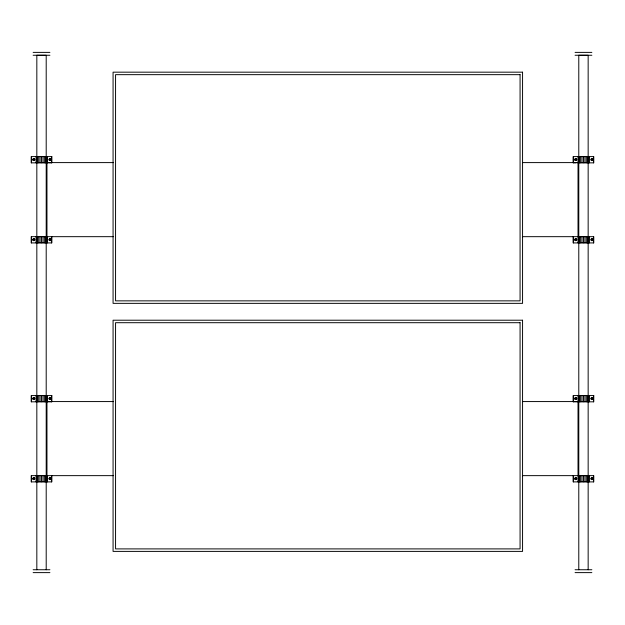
<?xml version="1.0" encoding="UTF-8"?>
<svg xmlns="http://www.w3.org/2000/svg" width="625" height="625" viewBox="0 0 625 625"><rect width="100%" height="100%" fill="white"/><g stroke="black" fill="none" stroke-linecap="round" stroke-linejoin="round"><path stroke-width="0.94" d="M33.211 159.453L33.719 159.031L34.438 159.836L33.344 160.062L33.258 159.453M49.445 159.453L49.945 159.031L50.664 159.836L50.156 160.258L49.484 159.453M33.211 239.531L33.719 239.109L34.438 239.914L33.344 240.141L33.258 239.531M49.445 239.531L49.945 239.109L50.664 239.914L50.156 240.336L49.484 239.531M33.211 398.422L33.719 398.008L34.438 398.812L33.93 399.227L33.211 398.422L33.344 399.031M49.445 398.422L49.945 398.008L50.664 398.812L50.156 399.227L49.484 398.422M33.383 479.109L33.211 478.5L34.305 478.273L34.438 478.883L33.344 479.109L33.93 479.305M49.445 478.5L49.945 478.078L50.664 478.883L49.57 479.109L49.484 478.5M575.164 159.453L576.258 159.227L575.883 160.258L575.164 159.453L575.336 160.062M591.891 159.031L591.523 160.062L592.609 159.836L591.852 159.031L591.523 160.062M575.625 239.109L575.297 240.141L576.383 239.914L575.664 239.109L575.203 239.531L575.922 240.336M592.148 240.336L592.484 239.305L591.391 239.531L592.148 240.336L592.484 239.305M591.43 398.422L592.484 398.195L592.148 399.227L591.391 398.422L592.484 398.195M575.203 478.5L575.664 478.078L575.336 479.109L576.383 478.883L575.625 478.078M592.609 478.883L592.109 479.305L592.445 478.273L591.391 478.5L592.148 479.305M33.133 52.383L49.906 52.383M575.078 52.383L591.852 52.383M33.133 55.258L49.906 55.258M575.078 55.258L591.852 55.258M48.922 162.602L113.359 162.602M522.406 162.602L578.047 162.602M576.148 162.852L573.359 162.852L573.359 156.594M577.836 162.852L593.75 162.852L593.75 156.594L573.203 156.594L573.203 162.852M113.359 236.672L31.25 236.672L31.25 242.922L51.797 242.922L51.797 236.672M522.406 236.672L593.75 236.672L593.75 242.922L573.203 242.922L573.203 236.672M576.258 239.305L576.383 239.914M34.266 398.195L34.438 398.812M50.492 398.195L50.664 398.812M46.969 401.57L113.359 401.57M522.406 401.57L578.047 401.57M113.359 475.641L31.25 475.641L31.25 481.898L51.797 481.898L51.797 475.641M522.406 475.641L593.75 475.641L593.75 481.898L573.203 481.898L573.203 475.641M34.266 478.273L34.438 478.883M50.492 478.273L50.664 478.883M33.133 569.742L49.906 569.742M575.078 569.742L591.852 569.742M33.133 572.617L49.906 572.617M575.078 572.617L591.852 572.617M593.555 156.594L593.555 162.852M593.555 236.672L593.555 242.922M593.555 395.57L593.555 401.82M593.555 475.641L593.555 481.898M589.102 156.594L589.102 162.852M589.102 236.672L589.102 242.922M589.102 395.57L589.102 401.82M589.102 475.641L589.102 481.898M588.906 156.594L588.906 162.852M588.906 236.672L588.906 242.922M588.906 395.57L588.906 401.82M588.906 475.641L588.906 481.898M588.344 156.594L588.344 162.852M588.344 236.672L588.344 242.922M588.344 395.57L588.344 401.82M588.344 475.641L588.344 481.898M588.156 156.789L588.156 55.258L578.781 55.258L578.781 156.789M588.156 162.641L588.156 236.836M588.156 242.695L588.156 395.969M588.156 401.828L588.156 476.023M588.156 481.883L588.156 569.742M587.453 156.594L587.453 162.852M587.453 236.672L587.453 242.922M587.453 395.57L587.453 401.82M587.453 475.641L587.453 481.898M586.281 156.594L586.281 162.852M586.281 236.672L586.281 242.922M586.281 395.57L586.281 401.82M586.281 475.641L586.281 481.898M584.922 156.594L584.922 162.852M584.922 236.672L584.922 242.922M584.922 395.57L584.922 401.82M584.922 475.641L584.922 481.898M583.469 156.594L583.469 162.852M583.469 236.672L583.469 242.922M583.469 395.57L583.469 401.82M583.469 475.641L583.469 481.898M582.008 156.594L582.008 162.852M582.008 236.672L582.008 242.922M582.008 395.57L582.008 401.82M582.008 475.641L582.008 481.898M580.648 156.594L580.648 162.852M580.648 236.672L580.648 242.922M580.648 395.57L580.648 401.82M580.648 475.641L580.648 481.898M579.484 156.594L579.484 162.852M579.484 236.672L579.484 242.922M579.484 395.57L579.484 401.82M579.484 475.641L579.484 481.898M578.781 162.641L578.781 236.836M578.781 242.695L578.781 395.969M578.781 401.828L578.781 476.023M578.781 481.883L578.781 569.742M578.586 156.594L578.586 162.852M578.586 236.672L578.586 242.922M578.586 395.57L578.586 401.82M578.586 475.641L578.586 481.898M578.023 156.594L578.023 242.922M578.023 395.57L578.023 481.898M573.359 236.672L573.359 242.922M573.359 395.57L573.359 401.82M573.359 475.641L573.359 481.898M51.609 156.594L51.609 162.852M51.609 236.672L51.609 242.922M51.609 395.57L51.609 401.82M51.609 475.641L51.609 481.898M47.148 156.594L47.148 162.852M47.148 236.672L47.148 242.922M47.148 395.57L47.148 401.82M47.148 475.641L47.148 481.898M46.961 156.594L46.961 242.922M46.961 395.57L46.961 481.898M46.398 156.594L46.398 162.852M46.398 236.672L46.398 242.922M46.398 395.57L46.398 401.82M46.398 475.641L46.398 481.898M46.203 156.789L46.203 55.258L36.828 55.258L36.828 156.789M46.203 162.641L46.203 236.836M46.203 242.695L46.203 395.969M46.203 401.828L46.203 476.023M46.203 481.883L46.203 569.742M45.5 156.594L45.5 162.852M45.5 236.672L45.5 242.922M45.5 395.57L45.5 401.82M45.5 475.641L45.5 481.898M44.336 156.594L44.336 162.852M44.336 236.672L44.336 242.922M44.336 395.57L44.336 401.82M44.336 475.641L44.336 481.898M42.977 156.594L42.977 162.852M42.977 236.672L42.977 242.922M42.977 395.57L42.977 401.82M42.977 475.641L42.977 481.898M41.516 156.594L41.516 162.852M41.516 236.672L41.516 242.922M41.516 395.57L41.516 401.82M41.516 475.641L41.516 481.898M40.055 156.594L40.055 162.852M40.055 236.672L40.055 242.922M40.055 395.57L40.055 401.82M40.055 475.641L40.055 481.898M38.703 156.594L38.703 162.852M38.703 236.672L38.703 242.922M38.703 395.57L38.703 401.82M38.703 475.641L38.703 481.898M37.531 156.594L37.531 162.852M37.531 236.672L37.531 242.922M37.531 395.57L37.531 401.82M37.531 475.641L37.531 481.898M36.828 162.641L36.828 236.836M36.828 242.695L36.828 395.969M36.828 401.828L36.828 476.023M36.828 481.883L36.828 569.742M36.641 156.594L36.641 162.852M36.641 236.672L36.641 242.922M36.641 395.57L36.641 401.82M36.641 475.641L36.641 481.898M36.078 156.594L36.078 162.852M36.078 236.672L36.078 242.922M36.078 395.57L36.078 401.82M36.078 475.641L36.078 481.898M31.406 156.594L31.406 162.852M31.406 236.672L31.406 242.922M31.406 395.57L31.406 401.82M31.406 475.641L31.406 481.898M576.602 159.375A0.938 0.93 -90 0 1 575.539 160.539A0.938 0.93 -90 0 1 574.938 159.078A0.938 0.93 -90 0 1 576.508 159.148M34.555 479.133A0.938 0.93 -90 0 1 33.094 479.328A0.938 0.93 -90 0 1 33.289 477.852A0.938 0.93 -90 0 1 34.648 478.422M576.508 479.133A0.938 0.93 -90 0 1 574.938 479.203A0.938 0.93 -90 0 1 575.539 477.742A0.938 0.93 -90 0 1 576.602 478.906M592.734 479.133A0.938 0.93 -90 0 1 591.164 479.203A0.938 0.93 -90 0 1 591.766 477.742A0.938 0.93 -90 0 1 592.828 478.906M576.508 399.055A0.938 0.93 -90 0 1 574.938 399.125A0.938 0.93 -90 0 1 575.539 397.664A0.938 0.93 -90 0 1 576.602 398.828M592.734 399.055A0.938 0.93 -90 0 1 591.164 399.125A0.938 0.93 -90 0 1 591.766 397.664A0.938 0.93 -90 0 1 592.828 398.828M575.664 398.008L575.164 398.422L575.922 399.227L576.383 398.812L575.664 398.008M522.562 72.172L113.07 72.172L113.07 303.352L522.562 303.352L522.562 72.172M520.07 74.664L115.562 74.664L115.562 300.859L520.07 300.859L520.07 74.664M51.797 156.594L31.25 156.594L31.25 162.852L51.797 162.852L51.797 156.594M522.562 320.211L113.07 320.211L113.07 551.391L522.562 551.391L522.562 320.211M520.07 322.703L115.562 322.703L115.562 548.898L520.07 548.898L520.07 322.703M51.797 395.57L31.25 395.57L31.25 401.82L51.797 401.82L51.797 395.57M593.75 395.57L573.203 395.57L573.203 401.82L593.75 401.82L593.75 395.57M34.406 240.359A0.938 0.93 -90 0 0 33.992 238.789A0.938 0.93 -90 0 0 32.852 239.938A0.938 0.93 -90 0 0 34.406 240.359M34.531 240.359A0.938 0.93 -90 0 0 34.109 238.789A0.938 0.93 -90 0 0 32.977 239.938A0.938 0.93 -90 0 0 34.531 240.359M50.633 240.359A0.938 0.93 -90 0 0 50.219 238.789A0.938 0.93 -90 0 0 49.078 239.938A0.938 0.93 -90 0 0 50.633 240.359M50.758 240.359A0.938 0.93 -90 0 0 50.344 238.789A0.938 0.93 -90 0 0 49.203 239.938A0.938 0.93 -90 0 0 50.758 240.359M576.359 240.359A0.938 0.93 -90 0 0 575.938 238.789A0.938 0.93 -90 0 0 574.805 239.938A0.938 0.93 -90 0 0 576.359 240.359M576.484 240.359A0.938 0.93 -90 0 0 576.062 238.789A0.938 0.93 -90 0 0 574.922 239.938A0.938 0.93 -90 0 0 576.484 240.359M592.586 240.359A0.938 0.93 -90 0 0 592.172 238.789A0.938 0.93 -90 0 0 591.031 239.938A0.938 0.93 -90 0 0 592.586 240.359M592.711 240.359A0.938 0.93 -90 0 0 592.289 238.789A0.938 0.93 -90 0 0 591.156 239.938A0.938 0.93 -90 0 0 592.711 240.359M34.406 160.281A0.938 0.93 -90 0 0 33.992 158.711A0.938 0.93 -90 0 0 32.852 159.859A0.938 0.93 -90 0 0 34.406 160.281M34.531 160.281A0.938 0.93 -90 0 0 34.109 158.711A0.938 0.93 -90 0 0 32.977 159.859A0.938 0.93 -90 0 0 34.531 160.281M50.633 160.281A0.938 0.93 -90 0 0 50.219 158.711A0.938 0.93 -90 0 0 49.078 159.859A0.938 0.93 -90 0 0 50.633 160.281M50.758 160.281A0.938 0.93 -90 0 0 50.344 158.711A0.938 0.93 -90 0 0 49.203 159.859A0.938 0.93 -90 0 0 50.758 160.281M576.484 160.281A0.938 0.93 -90 0 0 576.062 158.711A0.938 0.93 -90 0 0 574.922 159.859A0.938 0.93 -90 0 0 576.484 160.281M592.586 160.281A0.938 0.93 -90 0 0 592.172 158.711A0.938 0.93 -90 0 0 591.031 159.859A0.938 0.93 -90 0 0 592.586 160.281M592.711 160.281A0.938 0.93 -90 0 0 592.289 158.711A0.938 0.93 -90 0 0 591.156 159.859A0.938 0.93 -90 0 0 592.711 160.281M34.531 479.328A0.938 0.93 -90 0 0 34.109 477.758A0.938 0.93 -90 0 0 32.977 478.906A0.938 0.93 -90 0 0 34.531 479.328M50.633 479.328A0.938 0.93 -90 0 0 50.219 477.758A0.938 0.93 -90 0 0 49.078 478.906A0.938 0.93 -90 0 0 50.633 479.328M50.758 479.328A0.938 0.93 -90 0 0 50.344 477.758A0.938 0.93 -90 0 0 49.203 478.906A0.938 0.93 -90 0 0 50.758 479.328M576.484 479.328A0.938 0.93 -90 0 0 576.062 477.758A0.938 0.93 -90 0 0 574.922 478.906A0.938 0.93 -90 0 0 576.484 479.328M592.711 479.328A0.938 0.93 -90 0 0 592.289 477.758A0.938 0.93 -90 0 0 591.156 478.906A0.938 0.93 -90 0 0 592.711 479.328M34.406 399.25A0.938 0.93 -90 0 0 33.992 397.68A0.938 0.93 -90 0 0 32.852 398.828A0.938 0.93 -90 0 0 34.406 399.25M34.531 399.25A0.938 0.93 -90 0 0 34.109 397.68A0.938 0.93 -90 0 0 32.977 398.828A0.938 0.93 -90 0 0 34.531 399.25M50.633 399.25A0.938 0.93 -90 0 0 50.219 397.68A0.938 0.93 -90 0 0 49.078 398.828A0.938 0.93 -90 0 0 50.633 399.25M50.758 399.25A0.938 0.93 -90 0 0 50.344 397.68A0.938 0.93 -90 0 0 49.203 398.828A0.938 0.93 -90 0 0 50.758 399.25M576.484 399.25A0.938 0.93 -90 0 0 576.062 397.68A0.938 0.93 -90 0 0 574.922 398.828A0.938 0.93 -90 0 0 576.484 399.25M592.711 399.25A0.938 0.93 -90 0 0 592.289 397.68A0.938 0.93 -90 0 0 591.156 398.828A0.938 0.93 -90 0 0 592.711 399.25"/></g></svg>
